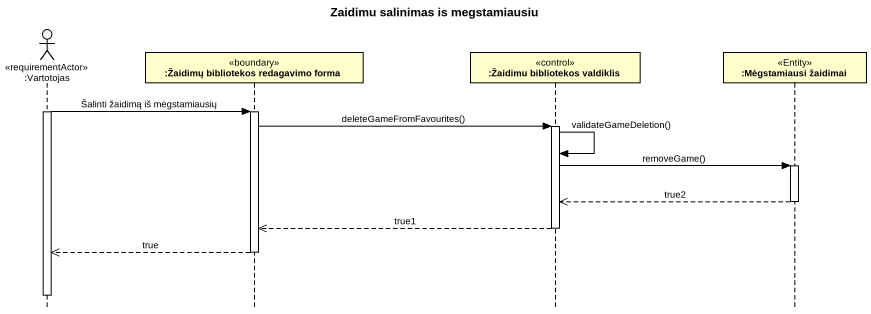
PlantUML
@startuml
title Zaidimu salinimas is megstamiausiu
hide footbox
actor ":Vartotojas" as Vartotojas <<requirementActor>>
participant ":Žaidimų bibliotekos redagavimo forma" as Žaidimų_bibliotekos <<boundary>>
participant ":Žaidimu bibliotekos valdiklis" as Žaidimu_bibliotekos <<control>>
participant ":Mėgstamiausi žaidimai" as Mėgstamiausi_žaidimai <<Entity>>

activate Vartotojas
Vartotojas -> Žaidimų_bibliotekos : Šalinti žaidimą iš mėgstamiausių
activate Žaidimų_bibliotekos
Žaidimų_bibliotekos -> Žaidimu_bibliotekos : deleteGameFromFavourites()
activate Žaidimu_bibliotekos
Žaidimu_bibliotekos -> Žaidimu_bibliotekos : validateGameDeletion()
Žaidimu_bibliotekos -> Mėgstamiausi_žaidimai : removeGame()
activate Mėgstamiausi_žaidimai
Mėgstamiausi_žaidimai -->> Žaidimu_bibliotekos : true2
deactivate Mėgstamiausi_žaidimai
Žaidimu_bibliotekos -->> Žaidimų_bibliotekos : true1
deactivate Žaidimu_bibliotekos
Žaidimų_bibliotekos -->> Vartotojas : true
deactivate Žaidimų_bibliotekos
deactivate Vartotojas
@enduml
